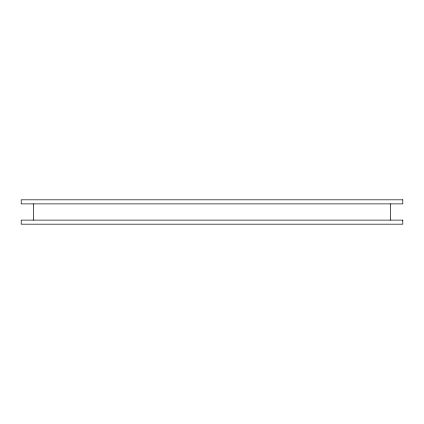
<?xml version="1.0" encoding="UTF-8"?>
<svg xmlns="http://www.w3.org/2000/svg" width="424" height="424" viewBox="0 0 424 424"><rect width="100%" height="100%" fill="white"/><g stroke="black" fill="none" stroke-linecap="round" stroke-linejoin="round"><path stroke-width="0.64" d="M390.621 203.88L390.621 220.12M33.379 203.88L33.379 220.12M402.8 199.821L21.2 199.821L21.2 203.88L402.8 203.88L402.8 199.821M402.8 220.12L21.2 220.12L21.2 224.179L402.8 224.179L402.8 220.12"/></g></svg>
